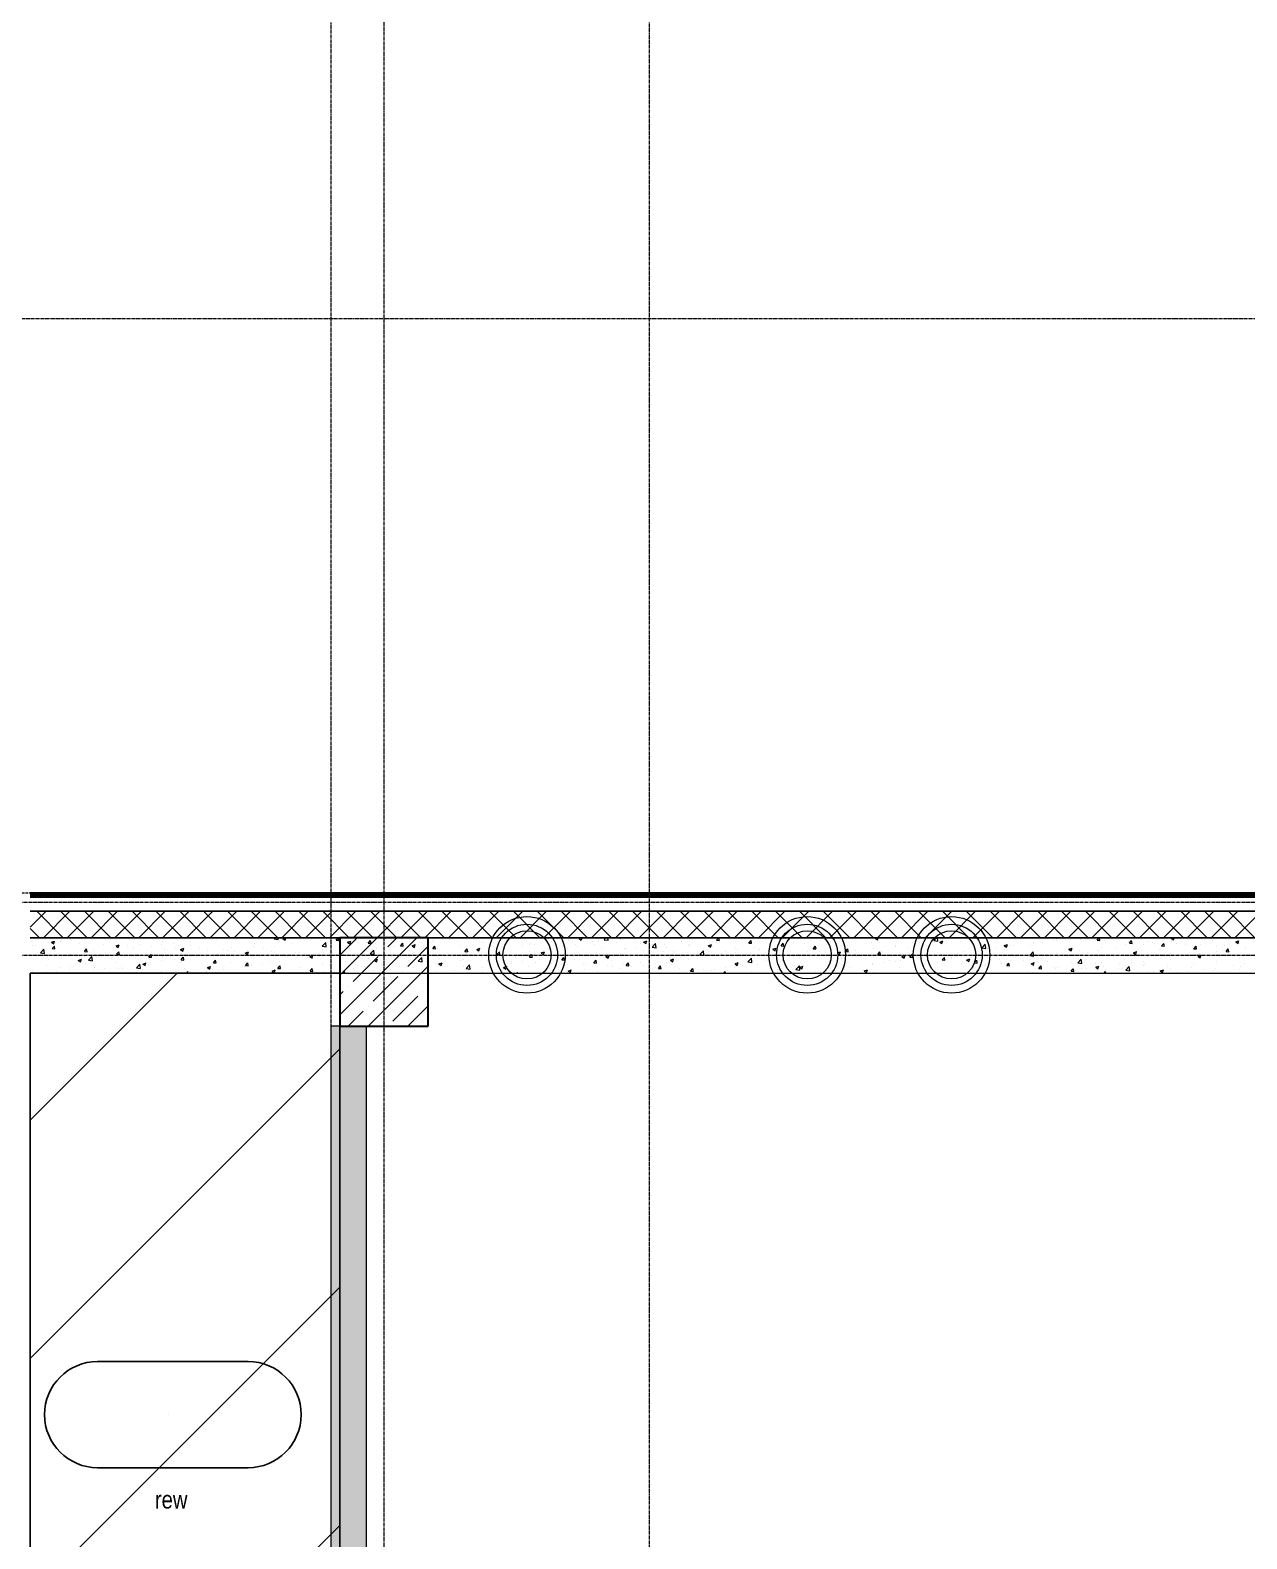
# Model space of a CAD drawing. Header units: millimetres. Extents: x 538266 to 1167394, y 114608 to 637157.
# Drawn here: x 833538 to 840415, y 219616 to 228143 of the extents above; entities that cross this region are included whole.
import ezdxf
from ezdxf.enums import TextEntityAlignment as Align

# ---------------------------------------------------------------- set-up
doc = ezdxf.new("R2010")
doc.units = ezdxf.units.MM
for name, pattern in [('CENTER2', [28.575, 19.05, -3.175, 3.175, -3.175]), ('DASHED', [19.05, 12.7, -6.35]), ('HIDDEN2', [4.7625, 3.175, -1.5875])]:
    doc.linetypes.add(name, pattern=pattern)
doc.layers.get('Defpoints').update_dxf_attribs({"color": 140})
doc.layers.add('АР_Делит', color=120, linetype='Continuous', lineweight=0, plot=False)
for name, color, linetype, lineweight in [('АР_Колонны', 70, 'Continuous', 30), ('АР_Стены ЖБ', 7, 'Continuous', 35), ('АР_Стены ПЕНОблок', 52, 'Continuous', 20), ('АР_Тонкая', 254, 'Continuous', 5), ('АР_Утеплитель', 31, 'Continuous', 0), ('АР_Штриховка', 8, 'Continuous', 0)]:
    doc.layers.add(name, color=color, linetype=linetype, lineweight=lineweight)
doc.layers.add('РД_Оси_100', color=7, linetype='Continuous', lineweight=0, true_color=0x525252)
doc.layers.add('ФВ-5', color=7, linetype='Continuous')
doc.styles.add('style1', font='ARIALN.TTF')

# ---------------------------------------------------------------- blocks, each defined once
blk = doc.blocks.new('2_этаж')
at = {"layer": 'АР_Штриховка', "linetype": 'Continuous', "lineweight": 0, "true_color": 0x000000}
h = blk.add_hatch(dxfattribs=at)
h.set_pattern_fill('AR-CONC', color=18, angle=45, style=0)
h.set_pattern_definition([(95, (602274.53, -9e-11), (140.09465, 117.55338), [19.05, -209.55]), (40, (602274.53, -9e-11), (-160.01845, 110.17673), [15.24, -167.64058]), (145.451445, (602286.2, 9.8), (-19.9238, 227.7301), [16.19001, -178.09024]), (91.1842, (602238.6, 35.92), (221.41024, 161.95341), [28.575, -314.325]), (141.63556, (602257.06, 49.42), (-7.08662, 342.82676), [24.28502, -267.1356]), (36.18415, (602238.6, 35.92), (-7.08662, 342.82676), [22.85997, -251.45973]), (66, (602265.55, 44.9), (179.51998, 34.89515), [19.05, -209.55]), (11, (602265.55, 44.9), (-86.53993, 173.9412), [15.24, -167.64]), (116.451445, (602280.51, 47.81), (92.98005, 208.83634), [16.19001, -178.08994]), (82.5, (602274.53, -9e-11), (-57.605469, 61.973414), [0, -165.608, 0, -170.18, 0, -168.275]), (52.5, (602274.53, -9e-11), (-23.589727, 118.087), [0, -97.028, 0, -161.798, 0, -64.135]), (12.5, (602234.48, -40.05), (99.927863, 91.826196), [0, -63.5, 0, -198.12, 0, -262.89]), (2.5, (602216.52, -58.01), (86.763904, 122.72239), [0, -82.55, 0, -131.572, 0, -186.69])])
h.paths.add_polyline_path([(678873.6, 213463.2), (679073.6, 213463.2), (679073.6, 213663.2), (678873.6, 213663.2)], flags=0)
h.paths.add_polyline_path([(678873.6, 215863.2), (679073.6, 215863.2), (679073.6, 222513.2), (678873.6, 222513.2)], flags=0)
at = {"color": 18, "true_color": 0x000000}
for p, q in [((677555, 220617.8), (678405, 220617.8)), ((677555, 220017.8), (678405, 220017.8))]:
    blk.add_line(p, q, dxfattribs=at)
for centre, radius, start, end in [((677555, 220317.8), 300, 90, 270), ((678405, 220317.8), 300, 270, 90), ((677605, 220317.8), 350, 0, 0.00095)]:
    blk.add_arc(centre, radius, start, end, dxfattribs=at)
at = {"layer": 'АР_Делит', "color": 18, "true_color": 0x000000}
for centre, radius in [((679981.6, 222916.6), 216.3), ((679981.6, 222916.6), 173), ((681565.5, 222916.6), 216.3), ((681565.5, 222916.6), 173), ((682381.6, 222916.6), 216.3), ((682381.6, 222916.6), 173), ((679981.6, 222916.6), 136.2), ((681565.5, 222916.6), 136.2), ((682381.6, 222916.6), 136.2)]:
    blk.add_circle(centre, radius, dxfattribs=at)
at = {"layer": 'АР_Колонны', "color": 18, "linetype": 'HIDDEN2', "lineweight": 25, "true_color": 0x000000}
for p, q in [((678923.6, 223013.2), (679423.6, 223013.2)), ((678923.6, 222513.2), (678923.6, 223013.2)), ((679423.6, 223013.2), (679423.6, 222513.2)), ((679423.6, 222513.2), (678923.6, 222513.2))]:
    blk.add_line(p, q, dxfattribs=at)
at = {"layer": 'АР_Колонны', "color": 18, "linetype": 'Continuous', "lineweight": 15, "true_color": 0x000000}
for p, q in [((679423.6, 223013.2), (678923.6, 223013.2)), ((678923.6, 223013.2), (678923.6, 222513.2)), ((679423.6, 223013.2), (678923.6, 223013.2)), ((678923.6, 223013.2), (678923.6, 222513.2)), ((679423.6, 222513.2), (679423.6, 223013.2)), ((679423.6, 222513.2), (679423.6, 223013.2)), ((678923.6, 222513.2), (679423.6, 222513.2)), ((678923.6, 222513.2), (679423.6, 222513.2))]:
    blk.add_line(p, q, dxfattribs=at)
at = {"layer": 'АР_Стены ЖБ', "color": 18, "linetype": 'Continuous', "lineweight": 30, "true_color": 0x000000}
for p, q in [((679423.6, 223013.2), (678923.6, 223013.2)), ((678923.6, 223013.2), (678923.6, 222513.2)), ((679423.6, 222513.2), (679423.6, 223013.2)), ((678923.6, 222513.2), (679423.6, 222513.2))]:
    blk.add_line(p, q, dxfattribs=at)
at = {"layer": 'АР_Стены ПЕНОблок', "color": 18, "linetype": 'Continuous', "lineweight": 20, "true_color": 0x000000}
for p, q in [((696773.6, 223013.2), (677173.6, 223013.2)), ((677173.6, 222813.2), (696773.6, 222813.2)), ((679073.6, 222513.2), (678873.6, 222513.2)), ((678873.6, 222513.2), (678873.6, 215863.2)), ((679073.6, 215863.2), (679073.6, 222513.2))]:
    blk.add_line(p, q, dxfattribs=at)
at = {"layer": 'АР_Тонкая', "color": 18, "linetype": 'Continuous', "lineweight": 5, "true_color": 0x000000}
for p, q in [((696773.6, 223268.2), (677173.6, 223268.2)), ((696773.6, 223243.2), (677173.6, 223243.2)), ((677173.6, 223243.2), (696773.6, 223243.2)), ((677173.6, 223163.2), (696773.6, 223163.2))]:
    blk.add_line(p, q, dxfattribs=at)
at = {"layer": 'АР_Утеплитель', "color": 18, "linetype": 'Continuous', "lineweight": 0, "true_color": 0x000000}
for p, q in [((696773.6, 223163.2), (677173.6, 223163.2)), ((677173.6, 223013.2), (696773.6, 223013.2))]:
    blk.add_line(p, q, dxfattribs=at)
at = {"layer": 'АР_Штриховка', "color": 18, "linetype": 'Continuous', "lineweight": 0, "true_color": 0x000000}
for p, q in [((677173.6, 223268), (696773.6, 223268)), ((677173.6, 223267), (696773.6, 223267)), ((677173.6, 223266), (696773.6, 223266)), ((677173.6, 223265), (696773.6, 223265)), ((677173.6, 223264), (696773.6, 223264)), ((677173.6, 223263), (696773.6, 223263)), ((677173.6, 223262), (696773.6, 223262)), ((677173.6, 223261), (696773.6, 223261)), ((677173.6, 223260), (696773.6, 223260)), ((677173.6, 223259), (696773.6, 223259)), ((677173.6, 223258), (696773.6, 223258)), ((677173.6, 223257), (696773.6, 223257)), ((677173.6, 223256), (696773.6, 223256)), ((677173.6, 223255), (696773.6, 223255)), ((677173.6, 223254), (696773.6, 223254)), ((677173.6, 223253), (696773.6, 223253)), ((677173.6, 223252), (696773.6, 223252)), ((677173.6, 223251), (696773.6, 223251)), ((677173.6, 223250), (696773.6, 223250)), ((677173.6, 223249), (696773.6, 223249)), ((677173.6, 223248), (696773.6, 223248)), ((677173.6, 223247), (696773.6, 223247)), ((677173.6, 223246), (696773.6, 223246)), ((677173.6, 223245), (696773.6, 223245)), ((677173.6, 223244), (696773.6, 223244)), ((677173.6, 223073.3), (677263.6, 223163.2)), ((677360.9, 223013.2), (677210.9, 223163.2)), ((677248.3, 223013.2), (677398.3, 223163.2)), ((677495.6, 223013.2), (677345.6, 223163.2)), ((677383, 223013.2), (677533, 223163.2)), ((677630.3, 223013.2), (677480.3, 223163.2)), ((677517.7, 223013.2), (677667.7, 223163.2)), ((677765, 223013.2), (677615, 223163.2)), ((677652.4, 223013.2), (677802.4, 223163.2)), ((677899.7, 223013.2), (677749.7, 223163.2)), ((677787.1, 223013.2), (677937.1, 223163.2)), ((678034.4, 223013.2), (677884.4, 223163.2)), ((677921.8, 223013.2), (678071.8, 223163.2)), ((678169.1, 223013.2), (678019.1, 223163.2)), ((678056.5, 223013.2), (678206.5, 223163.2)), ((678303.8, 223013.2), (678153.8, 223163.2)), ((678191.2, 223013.2), (678341.2, 223163.2)), ((678438.5, 223013.2), (678288.5, 223163.2)), ((678325.9, 223013.2), (678475.9, 223163.2)), ((678573.2, 223013.2), (678423.2, 223163.2)), ((678460.6, 223013.2), (678610.6, 223163.2)), ((678707.9, 223013.2), (678557.9, 223163.2)), ((678595.3, 223013.2), (678745.3, 223163.2)), ((678842.6, 223013.2), (678692.6, 223163.2)), ((678730, 223013.2), (678880, 223163.2)), ((678977.3, 223013.2), (678827.3, 223163.2)), ((678864.7, 223013.2), (679014.7, 223163.2)), ((679112, 223013.2), (678962, 223163.2)), ((678999.4, 223013.2), (679149.4, 223163.2)), ((679246.7, 223013.2), (679096.7, 223163.2)), ((679134.1, 223013.2), (679284.1, 223163.2)), ((679381.4, 223013.2), (679231.4, 223163.2)), ((679268.8, 223013.2), (679418.8, 223163.2)), ((679516.1, 223013.2), (679366.1, 223163.2)), ((679403.5, 223013.2), (679553.5, 223163.2)), ((679650.8, 223013.2), (679500.8, 223163.2)), ((679538.2, 223013.2), (679688.2, 223163.2)), ((679785.6, 223013.2), (679635.6, 223163.2)), ((679672.9, 223013.2), (679822.9, 223163.2)), ((679920.3, 223013.2), (679770.3, 223163.2)), ((679807.6, 223013.2), (679957.6, 223163.2)), ((680055, 223013.2), (679905, 223163.2)), ((679942.3, 223013.2), (680092.3, 223163.2)), ((680189.7, 223013.2), (680039.7, 223163.2)), ((680077, 223013.2), (680227, 223163.2)), ((680324.4, 223013.2), (680174.4, 223163.2)), ((680211.7, 223013.2), (680361.7, 223163.2)), ((680459.1, 223013.2), (680309.1, 223163.2)), ((680346.4, 223013.2), (680496.4, 223163.2)), ((680593.8, 223013.2), (680443.8, 223163.2)), ((680481.1, 223013.2), (680631.1, 223163.2)), ((680728.5, 223013.2), (680578.5, 223163.2)), ((680615.9, 223013.2), (680765.9, 223163.2)), ((680863.2, 223013.2), (680713.2, 223163.2)), ((680750.6, 223013.2), (680900.6, 223163.2)), ((680997.9, 223013.2), (680847.9, 223163.2)), ((680885.3, 223013.2), (681035.3, 223163.2)), ((681132.6, 223013.2), (680982.6, 223163.2)), ((681020, 223013.2), (681170, 223163.2)), ((681267.3, 223013.2), (681117.3, 223163.2)), ((681154.7, 223013.2), (681304.7, 223163.2)), ((681402, 223013.2), (681252, 223163.2)), ((681289.4, 223013.2), (681439.4, 223163.2)), ((681536.7, 223013.2), (681386.7, 223163.2)), ((681424.1, 223013.2), (681574.1, 223163.2)), ((681671.4, 223013.2), (681521.4, 223163.2)), ((681558.8, 223013.2), (681708.8, 223163.2)), ((681806.1, 223013.2), (681656.1, 223163.2)), ((681693.5, 223013.2), (681843.5, 223163.2)), ((681940.8, 223013.2), (681790.8, 223163.2)), ((681828.2, 223013.2), (681978.2, 223163.2)), ((682075.5, 223013.2), (681925.5, 223163.2)), ((681962.9, 223013.2), (682112.9, 223163.2)), ((682210.2, 223013.2), (682060.2, 223163.2)), ((682097.6, 223013.2), (682247.6, 223163.2)), ((682344.9, 223013.2), (682194.9, 223163.2)), ((682232.3, 223013.2), (682382.3, 223163.2)), ((682479.6, 223013.2), (682329.6, 223163.2)), ((682367, 223013.2), (682517, 223163.2)), ((682614.3, 223013.2), (682464.3, 223163.2)), ((682501.7, 223013.2), (682651.7, 223163.2)), ((682749, 223013.2), (682599, 223163.2)), ((682636.4, 223013.2), (682786.4, 223163.2)), ((682883.7, 223013.2), (682733.7, 223163.2)), ((682771.1, 223013.2), (682921.1, 223163.2)), ((683018.4, 223013.2), (682868.4, 223163.2)), ((682905.8, 223013.2), (683055.8, 223163.2)), ((683153.1, 223013.2), (683003.1, 223163.2)), ((683040.5, 223013.2), (683190.5, 223163.2)), ((683287.9, 223013.2), (683137.9, 223163.2)), ((683175.2, 223013.2), (683325.2, 223163.2)), ((683422.6, 223013.2), (683272.6, 223163.2)), ((683309.9, 223013.2), (683459.9, 223163.2)), ((683557.3, 223013.2), (683407.3, 223163.2)), ((683444.6, 223013.2), (683594.6, 223163.2)), ((683692, 223013.2), (683542, 223163.2)), ((683579.3, 223013.2), (683729.3, 223163.2)), ((683826.7, 223013.2), (683676.7, 223163.2)), ((683714, 223013.2), (683864, 223163.2)), ((683961.4, 223013.2), (683811.4, 223163.2)), ((683848.7, 223013.2), (683998.7, 223163.2)), ((684096.1, 223013.2), (683946.1, 223163.2)), ((683983.4, 223013.2), (684133.4, 223163.2)), ((677226.2, 223013.2), (677173.6, 223065.9)), ((677293.9, 222987.6), (677311.7, 222994.5)), ((677306.5, 222978.9), (677311.6, 222994.3)), ((677349, 222995.9), (677349, 222995.9)), ((677403, 223004.5), (677403, 223004.5)), ((677408.1, 222998.1), (677408.1, 222998.1)), ((677504.3, 223010.7), (677504.3, 223010.7)), ((678052.9, 223010), (678052.9, 223010)), ((678077.9, 222994.9), (678077.9, 222994.9)), ((678227.3, 222996.9), (678227.3, 222996.9)), ((678553.4, 223007.5), (678558.9, 223013.2)), ((678553.5, 223007.3), (678576.1, 223003.8)), ((678568.7, 222994.9), (678568.7, 222994.9)), ((678576.1, 223004), (678575, 223013.2)), ((678602.3, 223008.4), (678614.9, 222999.8)), ((678602.4, 223008.5), (678614.7, 223013.2)), ((678615, 222999.8), (678619.5, 223013.2)), ((678811.8, 223000.1), (678811.8, 223000.1)), ((678875.4, 223008.5), (678875.4, 223008.5)), ((678902.4, 222999.5), (678913.9, 223013.2)), ((678902.4, 222999.5), (678917.6, 222998.2)), ((678917.9, 222998.2), (678915.1, 223013.2)), ((678967.4, 222988.2), (678985.2, 222995)), ((678980, 222979.5), (678985.1, 222994.8)), ((679047.1, 223012.9), (679047.1, 223012.9)), ((679084.6, 222983.5), (679096.8, 222998.1)), ((679100.1, 222982.3), (679097.1, 222998.2)), ((679182.7, 223007.2), (679182.7, 223007.2)), ((679218.6, 223000.5), (679218.6, 223000.5)), ((679274, 223004.8), (679274, 223004.8)), ((679318.3, 223001.5), (679318.3, 223001.5)), ((679449, 222992.6), (679449, 222992.6)), ((679453.9, 222995.7), (679453.9, 222995.7)), ((679545.2, 223005.3), (679545.2, 223005.3)), ((679807.1, 223012.7), (679807.1, 223012.7)), ((679866.4, 223004.4), (679866.4, 223004.4)), ((679942.7, 223006.9), (679942.7, 223006.9)), ((680078.3, 223001.2), (680078.3, 223001.2)), ((680152.2, 223005.8), (680152.2, 223005.8)), ((680213.9, 222995.5), (680213.9, 222995.5)), ((680275.8, 223008.9), (680288.5, 223000.4)), ((680275.9, 223009.1), (680286.8, 223013.2)), ((680279.2, 223010.5), (680279.2, 223010.5)), ((680288.5, 223000.4), (680292.8, 223013.2)), ((680417.3, 223002.7), (680427.4, 223013.2)), ((680417.4, 223002.5), (680439.9, 222999)), ((680440, 222999.2), (680438.3, 223013.2)), ((680509.4, 223000.9), (680509.4, 223000.9)), ((680512.6, 223007.2), (680512.6, 223007.2)), ((680641, 222988.7), (680658.7, 222995.6)), ((680653.5, 222980), (680658.7, 222995.4)), ((680852.8, 222994.7), (680852.8, 222994.7)), ((680916.4, 223003), (680916.4, 223003)), ((681032.1, 222994.9), (681032.1, 222994.9)), ((681053.4, 222999.3), (681065.1, 223013.2)), ((681053.4, 222999.3), (681068.5, 222997.9)), ((681068.9, 222998), (681066, 223013.2)), ((681162.5, 223012.8), (681162.5, 223012.8)), ((681235.6, 222983.3), (681247.8, 222997.9)), ((681251, 222982.1), (681248.1, 222998)), ((681586.1, 222999.8), (681586.1, 222999.8)), ((681678.4, 222997.7), (681678.4, 222997.7)), ((681949.4, 223009.5), (681962, 223000.9)), ((681949.5, 223009.6), (681958.9, 223013.2)), ((681962, 223000.9), (681966.2, 223013.2)), ((682281.2, 222997.8), (682296, 223013.2)), ((682281.2, 222997.7), (682303.8, 222994.2)), ((682303.8, 222994.3), (682301.6, 223013.2)), ((682314.5, 222989.3), (682332.3, 222996.1)), ((682320.1, 223005.1), (682320.1, 223005.1)), ((682327.1, 222980.6), (682332.2, 222995.9)), ((682328.2, 223003.2), (682328.2, 223003.2)), ((682434.3, 223009.8), (682434.3, 223009.8)), ((682957.3, 222997.6), (682957.3, 222997.6)), ((682975.1, 223010.7), (682975.1, 223010.7)), ((682975.7, 222997.2), (682975.7, 222997.2)), ((682976, 223007.2), (682976, 223007.2)), ((683053.5, 223010.2), (683053.5, 223010.2)), ((683110.7, 223005), (683110.7, 223005)), ((683204.3, 222999.1), (683216.2, 223013.2)), ((683204.3, 222999.1), (683219.5, 222997.7)), ((683219.8, 222997.8), (683217, 223013.2)), ((683246.3, 222999.2), (683246.3, 222999.2)), ((683381.9, 222993.5), (683381.9, 222993.5)), ((683386.5, 222983.1), (683398.8, 222997.7)), ((683402, 222981.8), (683399.1, 222997.8)), ((683494, 222993.7), (683494, 222993.7)), ((683622.3, 223009.9), (683622.3, 223009.9)), ((683622.9, 223010), (683635.6, 223001.5)), ((683623, 223010.2), (683631, 223013.2)), ((683627.1, 222994.4), (683627.1, 222994.4)), ((683635.6, 223001.5), (683639.5, 223013.2)), ((683854, 222998.2), (683854, 222998.2)), ((683988, 222989.9), (684005.8, 222996.7)), ((684000.6, 222981.1), (684005.8, 222996.5)), ((677180.3, 222992.4), (677180.3, 222992.4)), ((677184.1, 222968.6), (677184.1, 222968.6)), ((677200.9, 222970.5), (677200.9, 222970.5)), ((677231.7, 222928.2), (677251.5, 222948.8)), ((677231.8, 222928.1), (677254.3, 222924.6)), ((677254.4, 222924.7), (677251.6, 222948.9)), ((677274.7, 222988.2), (677274.7, 222988.2)), ((677293.8, 222987.5), (677306.4, 222978.9)), ((677298, 222951.9), (677310.2, 222966.5)), ((677298, 222951.9), (677313.2, 222950.5)), ((677313.5, 222950.6), (677310.5, 222966.5)), ((677315.9, 222986.7), (677315.9, 222986.7)), ((677344.5, 222989.7), (677344.5, 222989.7)), ((677399.9, 222919.9), (677399.9, 222919.9)), ((677437.5, 222910.6), (677437.5, 222910.6)), ((677451.5, 222980.9), (677451.5, 222980.9)), ((677480.2, 222935.9), (677492.4, 222950.5)), ((677480.2, 222935.9), (677495.3, 222934.6)), ((677495.7, 222934.7), (677492.7, 222950.6)), ((677531.8, 222939), (677531.8, 222939)), ((677587.1, 222975.2), (677587.1, 222975.2)), ((677597.9, 222931.7), (677597.9, 222931.7)), ((677658.8, 222967.1), (677671.5, 222958.6)), ((677658.9, 222967.3), (677676.7, 222974.1)), ((677661.5, 222940), (677661.5, 222940)), ((677662.2, 222956.8), (677662.2, 222956.8)), ((677662.3, 222920), (677674.6, 222934.6)), ((677662.3, 222920), (677677.5, 222918.7)), ((677671.5, 222958.6), (677676.6, 222973.9)), ((677677.8, 222918.7), (677674.9, 222934.6)), ((677722.7, 222969.5), (677722.7, 222969.5)), ((677757.7, 222952.7), (677757.7, 222952.7)), ((677782.9, 222920.6), (677782.9, 222920.6)), ((677790.5, 222973.1), (677790.5, 222973.1)), ((677844.5, 222904.1), (677856.8, 222918.7)), ((677860, 222902.8), (677857.1, 222918.7)), ((677858.3, 222963.7), (677858.3, 222963.7)), ((677918.1, 222973.8), (677918.1, 222973.8)), ((677919.4, 222907.6), (677919.4, 222907.6)), ((677922.5, 222992.1), (677922.5, 222992.1)), ((677931.1, 222946), (677931.1, 222946)), ((677981.7, 222982.2), (677981.7, 222982.2)), ((677993.9, 222958), (677993.9, 222958)), ((678023.9, 222947), (678041.7, 222953.8)), ((678023.9, 222946.8), (678036.5, 222938.3)), ((678036.5, 222938.2), (678041.7, 222953.6)), ((678049.8, 222925.5), (678049.8, 222925.5)), ((678079.2, 222971.5), (678079.2, 222971.5)), ((678129.5, 222952.3), (678129.5, 222952.3)), ((678140, 222915.7), (678140, 222915.7)), ((678171.4, 222915.8), (678171.4, 222915.8)), ((678178.1, 222941.7), (678178.1, 222941.7)), ((678235, 222924.2), (678235, 222924.2)), ((678265.1, 222946.6), (678265.1, 222946.6)), ((678288.2, 222941.1), (678288.2, 222941.1)), ((678310, 222960.8), (678310, 222960.8)), ((678331.2, 222936.8), (678331.2, 222936.8)), ((678388.9, 222926.4), (678401.5, 222917.9)), ((678389, 222926.6), (678406.8, 222933.4)), ((678400.6, 222940.8), (678400.6, 222940.8)), ((678401.5, 222917.9), (678406.7, 222933.3)), ((678436.3, 222966.5), (678436.3, 222966.5)), ((678440.4, 222978.7), (678440.4, 222978.7)), ((678491.6, 222958), (678491.6, 222958)), ((678536.2, 222935.1), (678536.2, 222935.1)), ((678555.2, 222966.3), (678555.2, 222966.3)), ((678565.6, 222910.4), (678565.6, 222910.4)), ((678584.4, 222992), (678584.4, 222992)), ((678651.4, 222979), (678651.4, 222979)), ((678671.8, 222929.4), (678671.8, 222929.4)), ((678697.6, 222929.4), (678697.6, 222929.4)), ((678754, 222906.3), (678771.8, 222913.1)), ((678766.6, 222897.6), (678771.7, 222912.9)), ((678807.4, 222923.6), (678807.4, 222923.6)), ((678808.6, 222908.3), (678808.6, 222908.3)), ((678824.5, 222965.4), (678844.3, 222986.1)), ((678824.6, 222965.3), (678847.1, 222961.8)), ((678828, 222947.3), (678828, 222947.3)), ((678829.6, 222928.5), (678829.6, 222928.5)), ((678847.2, 222962), (678844.4, 222986.1)), ((678904.8, 222921), (678904.8, 222921)), ((678943, 222917.9), (678943, 222917.9)), ((678956.3, 222963.6), (678956.3, 222963.6)), ((678967.3, 222988), (678980, 222979.5)), ((678977.7, 222953.9), (678977.7, 222953.9)), ((679065.2, 222942.1), (679065.2, 222942.1)), ((679078.6, 222912.2), (679078.6, 222912.2)), ((679084.6, 222983.5), (679099.8, 222982.2)), ((679088.2, 222982.6), (679088.2, 222982.6)), ((679095.6, 222923.4), (679115.3, 222944)), ((679095.6, 222923.3), (679118.2, 222919.8)), ((679118.2, 222919.9), (679115.4, 222944)), ((679125.8, 222979.4), (679125.8, 222979.4)), ((679128.8, 222950.5), (679128.8, 222950.5)), ((679215.5, 222915.9), (679215.5, 222915.9)), ((679225, 222963.1), (679225, 222963.1)), ((679266.8, 222967.6), (679279, 222982.2)), ((679266.8, 222967.6), (679281.9, 222966.3)), ((679282.3, 222966.3), (679279.3, 222982.3)), ((679332.4, 222967.7), (679345, 222959.2)), ((679332.5, 222967.8), (679350.2, 222974.7)), ((679343.8, 222932.2), (679343.8, 222932.2)), ((679345, 222959.1), (679350.2, 222974.5)), ((679385.4, 222984.2), (679385.4, 222984.2)), ((679448.9, 222951.7), (679461.2, 222966.3)), ((679448.9, 222951.7), (679464.1, 222950.3)), ((679464.4, 222950.4), (679461.5, 222966.3)), ((679475.7, 222951.2), (679475.7, 222951.2)), ((679589.5, 222990), (679589.5, 222990)), ((679606.1, 222969.1), (679606.1, 222969.1)), ((679631.1, 222935.7), (679643.4, 222950.3)), ((679631.1, 222935.7), (679646.3, 222934.4)), ((679638.8, 222926.2), (679638.8, 222926.2)), ((679646.6, 222934.5), (679643.7, 222950.4)), ((679697.4, 222947.3), (679710, 222938.8)), ((679697.5, 222947.5), (679715.3, 222954.3)), ((679702.4, 222934.6), (679702.4, 222934.6)), ((679707.9, 222929.5), (679707.9, 222929.5)), ((679710.1, 222938.8), (679715.2, 222954.2)), ((679725, 222984.3), (679725, 222984.3)), ((679734.4, 222985.4), (679734.4, 222985.4)), ((679798.6, 222947.3), (679798.6, 222947.3)), ((679813.3, 222919.8), (679825.6, 222934.4)), ((679813.3, 222919.8), (679828.5, 222918.5)), ((679828.8, 222918.5), (679825.9, 222934.4)), ((679856, 222954.9), (679856, 222954.9)), ((679860.6, 222978.5), (679860.6, 222978.5)), ((679863.3, 222919.9), (679863.3, 222919.9)), ((679959, 222968.4), (679959, 222968.4)), ((679993.7, 222937.7), (679993.7, 222937.7)), ((679995.5, 222903.9), (680007.7, 222918.4)), ((679996.2, 222972.8), (679996.2, 222972.8)), ((680004.1, 222980.4), (680004.1, 222980.4)), ((680011, 222902.6), (680008.1, 222918.5)), ((680022.6, 222976.7), (680022.6, 222976.7)), ((680062.4, 222927), (680075.1, 222918.5)), ((680062.5, 222927.2), (680080.3, 222934)), ((680065, 222924.6), (680065, 222924.6)), ((680075.1, 222918.5), (680080.2, 222933.8)), ((680118.8, 222989.4), (680118.8, 222989.4)), ((680122, 222954), (680122, 222954)), ((680131.8, 222967.1), (680131.8, 222967.1)), ((680212.4, 222910.3), (680212.4, 222910.3)), ((680213.1, 222950), (680213.1, 222950)), ((680253.9, 222973.1), (680253.9, 222973.1)), ((680267.4, 222961.4), (680267.4, 222961.4)), ((680276, 222918.7), (680276, 222918.7)), ((680349.4, 222989.7), (680349.4, 222989.7)), ((680361.2, 222975.5), (680361.2, 222975.5)), ((680372.2, 222931.4), (680372.2, 222931.4)), ((680384.3, 222990.9), (680384.3, 222990.9)), ((680403, 222955.6), (680403, 222955.6)), ((680427.5, 222906.8), (680445.3, 222913.6)), ((680440.1, 222898.1), (680445.3, 222913.5)), ((680485, 222984), (680485, 222984)), ((680509.5, 222922.6), (680509.5, 222922.6)), ((680532.6, 222952.5), (680532.6, 222952.5)), ((680538.6, 222949.9), (680538.6, 222949.9)), ((680596.2, 222960.9), (680596.2, 222960.9)), ((680606.4, 222912), (680606.4, 222912)), ((680620.6, 222978.3), (680620.6, 222978.3)), ((680640.9, 222988.6), (680653.5, 222980)), ((680641.5, 222941.7), (680641.5, 222941.7)), ((680674.2, 222944.2), (680674.2, 222944.2)), ((680688.4, 222960.6), (680708.1, 222981.2)), ((680688.4, 222960.5), (680711, 222957)), ((680692.4, 222973.5), (680692.4, 222973.5)), ((680711, 222957.1), (680708.2, 222981.2)), ((680754.5, 222937.4), (680754.5, 222937.4)), ((680756.2, 222972.6), (680756.2, 222972.6)), ((680771.9, 222959.6), (680771.9, 222959.6)), ((680809.8, 222938.4), (680809.8, 222938.4)), ((680891.8, 222966.8), (680891.8, 222966.8)), ((680900.2, 222975.8), (680900.2, 222975.8)), ((680902.6, 222962.8), (680902.6, 222962.8)), ((680945.4, 222932.7), (680945.4, 222932.7)), ((680945.7, 222915.5), (680945.7, 222915.5)), ((680959.4, 222918.6), (680979.2, 222939.2)), ((680959.5, 222918.4), (680982.1, 222914.9)), ((680982.1, 222915.1), (680979.3, 222939.2)), ((681005.9, 222968.2), (681018.5, 222959.7)), ((681006, 222968.4), (681023.8, 222975.2)), ((681018.6, 222959.7), (681023.7, 222975)), ((681027.4, 222961.1), (681027.4, 222961.1)), ((681029, 222910.3), (681029, 222910.3)), ((681050.8, 222988.3), (681050.8, 222988.3)), ((681081, 222927), (681081, 222927)), ((681106.2, 222936.6), (681106.2, 222936.6)), ((681159.4, 222928.2), (681159.4, 222928.2)), ((681163, 222955.4), (681163, 222955.4)), ((681169.7, 222945), (681169.7, 222945)), ((681216.5, 222921.3), (681216.5, 222921.3)), ((681235.6, 222983.3), (681250.7, 222982)), ((681265.9, 222957.7), (681265.9, 222957.7)), ((681287.7, 222944.5), (681287.7, 222944.5)), ((681298.6, 222949.6), (681298.6, 222949.6)), ((681352.1, 222915.5), (681352.1, 222915.5)), ((681370.9, 222947.9), (681383.6, 222939.4)), ((681371, 222948.1), (681388.8, 222954.9)), ((681383.6, 222939.4), (681388.7, 222954.7)), ((681417.7, 222967.4), (681430, 222982)), ((681417.7, 222967.4), (681432.9, 222966.1)), ((681419.6, 222963.5), (681419.6, 222963.5)), ((681426.3, 222978.8), (681426.3, 222978.8)), ((681433.2, 222966.1), (681430.3, 222982)), ((681434.2, 222943.9), (681434.2, 222943.9)), ((681484.7, 222913), (681484.7, 222913)), ((681487.7, 222909.8), (681487.7, 222909.8)), ((681489.9, 222987.2), (681489.9, 222987.2)), ((681550.1, 222981.4), (681550.1, 222981.4)), ((681569.8, 222938.2), (681569.8, 222938.2)), ((681599.9, 222951.5), (681612.2, 222966)), ((681599.9, 222951.5), (681615.1, 222950.1)), ((681615.4, 222950.2), (681612.5, 222966.1)), ((681632.8, 222938.4), (681632.8, 222938.4)), ((681675.3, 222913.1), (681675.3, 222913.1)), ((681679.7, 222920.8), (681679.7, 222920.8)), ((681705.4, 222932.5), (681705.4, 222932.5)), ((681736, 222927.5), (681748.6, 222919)), ((681736.1, 222927.7), (681753.8, 222934.5)), ((681743.3, 222929.1), (681743.3, 222929.1)), ((681748.6, 222919), (681753.8, 222934.4)), ((681780.9, 222963.9), (681780.9, 222963.9)), ((681782.1, 222935.5), (681794.4, 222950.1)), ((681782.1, 222935.5), (681797.3, 222934.2)), ((681797.6, 222934.2), (681794.7, 222950.2)), ((681807.2, 222932.1), (681807.2, 222932.1)), ((681839.5, 222941.8), (681839.5, 222941.8)), ((681840.9, 222926.7), (681840.9, 222926.7)), ((681841.8, 222908.1), (681841.8, 222908.1)), ((681929, 222989.3), (681929, 222989.3)), ((681937.6, 222950), (681937.6, 222950)), ((681964.3, 222919.6), (681976.5, 222934.2)), ((681964.3, 222919.6), (681979.5, 222918.2)), ((681976.5, 222921), (681976.5, 222921)), ((681979.8, 222918.3), (681976.8, 222934.2)), ((681989.9, 222933.5), (681989.9, 222933.5)), ((681999.9, 222962.9), (681999.9, 222962.9)), ((682063.5, 222971.3), (682063.5, 222971.3)), ((682065.9, 222966.3), (682065.9, 222966.3)), ((682101, 222907.2), (682113.6, 222898.7)), ((682101.1, 222907.4), (682118.9, 222914.2)), ((682112.1, 222915.3), (682112.1, 222915.3)), ((682113.7, 222898.7), (682118.8, 222914)), ((682138, 222958.9), (682138, 222958.9)), ((682146.5, 222903.6), (682158.7, 222918.2)), ((682162, 222902.4), (682159, 222918.3)), ((682159.7, 222984), (682159.7, 222984)), ((682197.8, 222985.3), (682197.8, 222985.3)), ((682247.7, 222909.5), (682247.7, 222909.5)), ((682286.2, 222984.4), (682286.2, 222984.4)), ((682314.4, 222989.1), (682327.1, 222980.6)), ((682316.9, 222913.3), (682316.9, 222913.3)), ((682325.1, 222918.7), (682325.1, 222918.7)), ((682413.1, 222925.9), (682413.1, 222925.9)), ((682453.4, 222934.9), (682453.4, 222934.9)), ((682531.3, 222920.9), (682531.3, 222920.9)), ((682552.2, 222955.8), (682572, 222976.4)), ((682552.3, 222955.7), (682574.9, 222952.2)), ((682574.9, 222952.3), (682572.1, 222976.4)), ((682573.5, 222947), (682573.5, 222947)), ((682585.4, 222954), (682585.4, 222954)), ((682637.1, 222955.4), (682637.1, 222955.4)), ((682679.4, 222968.8), (682692.1, 222960.3)), ((682679.4, 222946.3), (682679.4, 222946.3)), ((682679.5, 222969), (682697.3, 222975.8)), ((682692.1, 222960.3), (682697.3, 222975.6)), ((682715.8, 222971.9), (682715.8, 222971.9)), ((682733.3, 222968.1), (682733.3, 222968.1)), ((682823.3, 222913.7), (682843.1, 222934.4)), ((682823.4, 222913.6), (682846, 222910.1)), ((682827.6, 222971.8), (682827.6, 222971.8)), ((682846, 222910.3), (682843.2, 222934.4)), ((682844.1, 222988.1), (682844.1, 222988.1)), ((682893.7, 222989.2), (682893.7, 222989.2)), ((682972.9, 222922.6), (682972.9, 222922.6)), ((682986.7, 222910.1), (682986.7, 222910.1)), ((683044.5, 222948.4), (683057.1, 222939.9)), ((683044.6, 222948.6), (683062.3, 222955.4)), ((683057.1, 222939.9), (683062.3, 222955.3)), ((683103.3, 222940.5), (683103.3, 222940.5)), ((683147.1, 222931.2), (683147.1, 222931.2)), ((683210.7, 222939.5), (683210.7, 222939.5)), ((683231.6, 222956.7), (683231.6, 222956.7)), ((683306.9, 222952.2), (683306.9, 222952.2)), ((683363.5, 222975.8), (683363.5, 222975.8)), ((683386.5, 222983.1), (683401.7, 222981.8)), ((683409.5, 222928.1), (683422.1, 222919.6)), ((683409.6, 222928.3), (683427.4, 222935.1)), ((683409.6, 222921.9), (683409.6, 222921.9)), ((683422.2, 222919.6), (683427.3, 222934.9)), ((683467.3, 222973.3), (683467.3, 222973.3)), ((683490.9, 222909.1), (683490.9, 222909.1)), ((683517.5, 222987.8), (683517.5, 222987.8)), ((683530.9, 222981.7), (683530.9, 222981.7)), ((683557.7, 222947.3), (683557.7, 222947.3)), ((683568.7, 222967.2), (683581, 222981.8)), ((683568.7, 222967.2), (683583.9, 222965.8)), ((683584.2, 222965.9), (683581.3, 222981.8)), ((683619.2, 222925.4), (683619.2, 222925.4)), ((683653.1, 222982), (683653.1, 222982)), ((683705.8, 222972.8), (683705.8, 222972.8)), ((683720.7, 222915.3), (683720.7, 222915.3)), ((683750.9, 222951.2), (683763.1, 222965.8)), ((683750.9, 222951.2), (683766.1, 222949.9)), ((683751.1, 222944.4), (683751.1, 222944.4)), ((683766.4, 222950), (683763.4, 222965.9)), ((683766.7, 222917), (683766.7, 222917)), ((683774.5, 222907.8), (683787.2, 222899.2)), ((683774.6, 222907.9), (683792.4, 222914.8)), ((683784.2, 222923.7), (683784.2, 222923.7)), ((683787.2, 222899.2), (683792.3, 222914.6)), ((683788.7, 222976.3), (683788.7, 222976.3)), ((683880.4, 222936.3), (683880.4, 222936.3)), ((683881.5, 222962.3), (683881.5, 222962.3)), ((683914.8, 222942.4), (683914.8, 222942.4)), ((683924.3, 222970.6), (683924.3, 222970.6)), ((683933.1, 222935.3), (683945.3, 222949.9)), ((683933.1, 222935.3), (683948.3, 222934)), ((683948.6, 222934), (683945.6, 222949.9)), ((683988, 222989.7), (684000.6, 222981.2)), ((684009.8, 222978.6), (684009.8, 222978.6)), ((684040.9, 222957.5), (684040.9, 222957.5)), ((677184.4, 222828.5), (677184.4, 222828.5)), ((677266.5, 222856.9), (677266.5, 222856.9)), ((677271.6, 222903.6), (677271.6, 222903.6)), ((677277.7, 222889.5), (677277.7, 222889.5)), ((677320, 222822.8), (677320, 222822.8)), ((677338.5, 222844.3), (677338.5, 222844.3)), ((677341.3, 222897.9), (677341.3, 222897.9)), ((677396.8, 222835.4), (677396.8, 222835.4)), ((677402, 222851.1), (677402, 222851.1)), ((677445.4, 222885.2), (677458, 222876.7)), ((677445.5, 222885.4), (677463.3, 222892.2)), ((677458.1, 222876.7), (677463.2, 222892)), ((677486.7, 222869.8), (677486.7, 222869.8)), ((677502.8, 222886.2), (677522.6, 222906.8)), ((677502.8, 222886), (677525.4, 222882.5)), ((677525.4, 222882.7), (677522.6, 222906.8)), ((677528.7, 222854.4), (677528.7, 222854.4)), ((677531.1, 222831.5), (677531.1, 222831.5)), ((677537.6, 222845.4), (677537.6, 222845.4)), ((677594.6, 222839.9), (677594.6, 222839.9)), ((677634.8, 222895.2), (677634.8, 222895.2)), ((677659.2, 222872.3), (677659.2, 222872.3)), ((677673.2, 222839.7), (677673.2, 222839.7)), ((677690.8, 222852.5), (677690.8, 222852.5)), ((677695.7, 222839.4), (677695.7, 222839.4)), ((677773.8, 222844.1), (677793.6, 222864.8)), ((677773.9, 222844), (677796.5, 222840.5)), ((677787.5, 222888.5), (677787.5, 222888.5)), ((677796.5, 222840.7), (677793.7, 222864.8)), ((677808.8, 222834), (677808.8, 222834)), ((677810.4, 222864.9), (677823.1, 222856.3)), ((677810.5, 222865), (677828.3, 222871.9)), ((677823.1, 222856.3), (677828.2, 222871.7)), ((677843.8, 222864.8), (677843.8, 222864.8)), ((677844.5, 222904.1), (677859.7, 222902.7)), ((677851.3, 222873.7), (677851.3, 222873.7)), ((677914.8, 222882), (677914.8, 222882)), ((677916.3, 222823), (677916.3, 222823)), ((677944.4, 222828.2), (677944.4, 222828.2)), ((677991.9, 222890.3), (677991.9, 222890.3)), ((678011, 222894.7), (678011, 222894.7)), ((678026.7, 222888.1), (678039, 222902.7)), ((678026.7, 222888.1), (678041.9, 222886.8)), ((678042.2, 222886.8), (678039.3, 222902.8)), ((678046.7, 222840.9), (678046.7, 222840.9)), ((678055.6, 222813.2), (678064.7, 222822.7)), ((678065.9, 222813.2), (678064.8, 222822.7)), ((678080, 222822.5), (678080, 222822.5)), ((678168.2, 222824), (678168.2, 222824)), ((678175, 222857.2), (678175, 222857.2)), ((678175.5, 222844.5), (678188.1, 222836)), ((678175.6, 222844.7), (678193.3, 222851.5)), ((678188.1, 222836), (678193.3, 222851.3)), ((678208.9, 222872.2), (678221.1, 222886.8)), ((678208.9, 222872.2), (678224.1, 222870.9)), ((678224.4, 222870.9), (678221.5, 222886.8)), ((678237, 222826.8), (678237, 222826.8)), ((678264.4, 222836.7), (678264.4, 222836.7)), ((678306.9, 222876.2), (678306.9, 222876.2)), ((678385.2, 222852.2), (678385.2, 222852.2)), ((678391.1, 222856.2), (678403.3, 222870.8)), ((678391.1, 222856.2), (678406.3, 222854.9)), ((678406.6, 222855), (678403.6, 222870.9)), ((678424.8, 222857.8), (678424.8, 222857.8)), ((678437.3, 222894.1), (678437.3, 222894.1)), ((678488.4, 222866.2), (678488.4, 222866.2)), ((678533.3, 222877.7), (678533.3, 222877.7)), ((678540.5, 222824.2), (678553.1, 222815.6)), ((678540.6, 222824.3), (678558.4, 222831.2)), ((678553.2, 222815.6), (678558.3, 222831)), ((678562.5, 222825.8), (678562.5, 222825.8)), ((678573.3, 222840.3), (678585.5, 222854.9)), ((678573.3, 222840.3), (678588.5, 222839)), ((678584.6, 222878.8), (678584.6, 222878.8)), ((678588.8, 222839), (678585.8, 222855)), ((678681.4, 222903.1), (678681.4, 222903.1)), ((678694.5, 222844.9), (678694.5, 222844.9)), ((678745, 222899.9), (678745, 222899.9)), ((678753.9, 222906.1), (678766.6, 222897.6)), ((678755.5, 222824.4), (678767.7, 222839)), ((678755.5, 222824.4), (678770.6, 222823)), ((678771, 222823.1), (678768, 222839)), ((678824.9, 222862.7), (678824.9, 222862.7)), ((678941.7, 222813.2), (678949.9, 222823)), ((678952, 222813.2), (678950.2, 222823.1)), ((678953.2, 222879), (678953.2, 222879)), ((678998.4, 222841.9), (678998.4, 222841.9)), ((679062, 222850.3), (679062, 222850.3)), ((679085.1, 222898), (679085.1, 222898)), ((679115.3, 222827.8), (679115.3, 222827.8)), ((679119, 222885.9), (679136.8, 222892.8)), ((679119, 222885.7), (679131.6, 222877.2)), ((679131.6, 222877.2), (679136.8, 222892.6)), ((679158.2, 222862.9), (679158.2, 222862.9)), ((679212.4, 222831.4), (679212.4, 222831.4)), ((679214.2, 222906.5), (679214.2, 222906.5)), ((679263.5, 222853.2), (679263.5, 222853.2)), ((679318.6, 222884.1), (679318.6, 222884.1)), ((679340.7, 222847.6), (679340.7, 222847.6)), ((679349.8, 222900.7), (679349.8, 222900.7)), ((679366.6, 222881.4), (679386.4, 222902)), ((679366.7, 222881.2), (679389.3, 222877.7)), ((679382.2, 222892.4), (679382.2, 222892.4)), ((679389.3, 222877.9), (679386.5, 222902)), ((679411.6, 222878.7), (679411.6, 222878.7)), ((679472.5, 222822.9), (679472.5, 222822.9)), ((679472.6, 222866.7), (679472.6, 222866.7)), ((679478.4, 222905.1), (679478.4, 222905.1)), ((679484, 222865.4), (679496.6, 222856.9)), ((679484.1, 222865.6), (679501.8, 222872.4)), ((679485.4, 222895), (679485.4, 222895)), ((679496.6, 222856.9), (679501.8, 222872.2)), ((679559.7, 222904.1), (679559.7, 222904.1)), ((679572, 222826), (679572, 222826)), ((679603.1, 222884.6), (679603.1, 222884.6)), ((679620.6, 222848.3), (679620.6, 222848.3)), ((679621, 222889.3), (679621, 222889.3)), ((679635.6, 222834.4), (679635.6, 222834.4)), ((679637.7, 222839.3), (679657.5, 222859.9)), ((679637.8, 222839.2), (679660.4, 222835.7)), ((679660.4, 222835.8), (679657.6, 222859.9)), ((679731.4, 222900.8), (679731.4, 222900.8)), ((679731.8, 222847.1), (679731.8, 222847.1)), ((679756.6, 222883.5), (679756.6, 222883.5)), ((679768.7, 222873.7), (679768.7, 222873.7)), ((679849, 222845.1), (679861.7, 222836.5)), ((679849.1, 222845.2), (679866.9, 222852.1)), ((679860.2, 222835.3), (679860.2, 222835.3)), ((679861.7, 222836.5), (679866.8, 222851.9)), ((679892.1, 222877.8), (679892.1, 222877.8)), ((679892.2, 222868.2), (679892.2, 222868.2)), ((679916.8, 222899.2), (679916.8, 222899.2)), ((679955.8, 222876.6), (679955.8, 222876.6)), ((679990.6, 222853.2), (679990.6, 222853.2)), ((679995.5, 222903.8), (680010.7, 222902.5)), ((680027.7, 222872.1), (680027.7, 222872.1)), ((680052, 222889.2), (680052, 222889.2)), ((680118.9, 222869.5), (680118.9, 222869.5)), ((680162, 222835.7), (680162, 222835.7)), ((680163.3, 222866.4), (680163.3, 222866.4)), ((680177.7, 222887.9), (680189.9, 222902.5)), ((680177.7, 222887.9), (680192.9, 222886.6)), ((680193.2, 222886.6), (680190.2, 222902.6)), ((680214, 222824.7), (680226.7, 222816.2)), ((680214.1, 222824.9), (680231.9, 222831.7)), ((680226.7, 222816.2), (680231.8, 222831.5)), ((680250.8, 222888.5), (680250.8, 222888.5)), ((680298.9, 222860.6), (680298.9, 222860.6)), ((680305.3, 222831.2), (680305.3, 222831.2)), ((680310.1, 222861.1), (680310.1, 222861.1)), ((680359.9, 222872), (680372.1, 222886.6)), ((680359.9, 222872), (680375.1, 222870.6)), ((680375.4, 222870.7), (680372.4, 222886.6)), ((680381.2, 222906.4), (680381.2, 222906.4)), ((680427.5, 222906.6), (680440.1, 222898.1)), ((680434.5, 222854.9), (680434.5, 222854.9)), ((680458.2, 222886.6), (680458.2, 222886.6)), ((680465.8, 222852.3), (680465.8, 222852.3)), ((680506.4, 222838.1), (680506.4, 222838.1)), ((680529.3, 222860.7), (680529.3, 222860.7)), ((680542.1, 222856), (680554.3, 222870.6)), ((680542.1, 222856), (680557.2, 222854.7)), ((680557.5, 222854.8), (680554.6, 222870.7)), ((680570.1, 222849.2), (680570.1, 222849.2)), ((680625.5, 222873.4), (680625.5, 222873.4)), ((680638.4, 222857.1), (680638.4, 222857.1)), ((680705.7, 222843.4), (680705.7, 222843.4)), ((680724.2, 222840.1), (680736.5, 222854.7)), ((680724.2, 222840.1), (680739.4, 222838.8)), ((680739.7, 222838.8), (680736.8, 222854.7)), ((680768.8, 222875), (680768.8, 222875)), ((680786, 222894.5), (680786, 222894.5)), ((680792.5, 222886.3), (680805.1, 222877.8)), ((680792.6, 222886.5), (680810.4, 222893.3)), ((680805.1, 222877.8), (680810.3, 222893.1)), ((680841.3, 222837.7), (680841.3, 222837.7)), ((680849.5, 222902.8), (680849.5, 222902.8)), ((680897.1, 222891.3), (680897.1, 222891.3)), ((680906.4, 222824.2), (680918.7, 222838.7)), ((680906.4, 222824.2), (680921.6, 222822.8)), ((680921.9, 222822.9), (680919, 222838.8)), ((680976.9, 222832), (680976.9, 222832)), ((681025.9, 222825.8), (681025.9, 222825.8)), ((681039.3, 222836.5), (681039.3, 222836.5)), ((681040.3, 222836.7), (681040.3, 222836.7)), ((681092.8, 222813.2), (681100.9, 222822.8)), ((681102.9, 222813.2), (681101.2, 222822.9)), ((681102.9, 222844.8), (681102.9, 222844.8)), ((681112.5, 222826.3), (681112.5, 222826.3)), ((681156.3, 222843.7), (681156.3, 222843.7)), ((681157.5, 222866), (681170.2, 222857.4)), ((681157.6, 222866.1), (681175.4, 222873)), ((681170.2, 222857.4), (681175.3, 222872.8)), ((681188.4, 222862.1), (681188.4, 222862.1)), ((681199.1, 222857.5), (681199.1, 222857.5)), ((681230.5, 222876.5), (681250.3, 222897.2)), ((681230.6, 222876.4), (681253.2, 222872.9)), ((681253.2, 222873), (681250.4, 222897.2)), ((681284.6, 222859.9), (681284.6, 222859.9)), ((681336.5, 222887.6), (681336.5, 222887.6)), ((681359.5, 222878.6), (681359.5, 222878.6)), ((681397.4, 222831.8), (681397.4, 222831.8)), ((681416.6, 222879), (681416.6, 222879)), ((681423.1, 222887), (681423.1, 222887)), ((681501.6, 222834.5), (681521.4, 222855.1)), ((681501.7, 222834.4), (681524.3, 222830.9)), ((681519.3, 222899.6), (681519.3, 222899.6)), ((681524.3, 222831), (681521.5, 222855.1)), ((681522.6, 222845.8), (681540.4, 222852.6)), ((681522.6, 222845.6), (681535.2, 222837.1)), ((681535.2, 222837.1), (681540.4, 222852.4)), ((681545.5, 222857.2), (681545.5, 222857.2)), ((681547, 222896.8), (681547, 222896.8)), ((681623.3, 222904.1), (681623.3, 222904.1)), ((681672.2, 222828.5), (681672.2, 222828.5)), ((681676.5, 222829), (681676.5, 222829)), ((681693.6, 222882.7), (681693.6, 222882.7)), ((681758.9, 222898.3), (681758.9, 222898.3)), ((681772.7, 222841.6), (681772.7, 222841.6)), ((681804.1, 222847.6), (681804.1, 222847.6)), ((681887.6, 222825.3), (681900.2, 222816.8)), ((681887.7, 222825.5), (681905.5, 222832.3)), ((681894.5, 222892.6), (681894.5, 222892.6)), ((681900.2, 222816.7), (681905.4, 222832.1)), ((681933.1, 222862.7), (681933.1, 222862.7)), ((681934.5, 222865.5), (681934.5, 222865.5)), ((681996.7, 222871.1), (681996.7, 222871.1)), ((682030.1, 222886.9), (682030.1, 222886.9)), ((682062.8, 222881.7), (682062.8, 222881.7)), ((682086.9, 222844.6), (682086.9, 222844.6)), ((682092.9, 222883.8), (682092.9, 222883.8)), ((682146.5, 222903.6), (682161.7, 222902.3)), ((682165.7, 222881.2), (682165.7, 222881.2)), ((682194.7, 222900.8), (682194.7, 222900.8)), ((682235, 222870), (682235, 222870)), ((682253.3, 222904.9), (682253.3, 222904.9)), ((682301.3, 222875.4), (682301.3, 222875.4)), ((682322.1, 222834.1), (682322.1, 222834.1)), ((682328.7, 222887.7), (682340.9, 222902.3)), ((682328.7, 222887.7), (682343.8, 222886.4)), ((682344.1, 222886.4), (682341.2, 222902.3)), ((682346.3, 222825.7), (682346.3, 222825.7)), ((682383.2, 222895.5), (682383.2, 222895.5)), ((682383.3, 222903.8), (682383.3, 222903.8)), ((682436.9, 222869.7), (682436.9, 222869.7)), ((682450.4, 222850.4), (682450.4, 222850.4)), ((682466, 222886.9), (682478.7, 222878.3)), ((682466.1, 222887), (682483.9, 222893.9)), ((682478.7, 222878.3), (682483.8, 222893.7)), ((682506.7, 222846.9), (682506.7, 222846.9)), ((682510.8, 222871.8), (682523.1, 222886.4)), ((682510.8, 222871.8), (682526, 222870.4)), ((682518.9, 222898.1), (682518.9, 222898.1)), ((682526.3, 222870.5), (682523.4, 222886.4)), ((682570.3, 222855.2), (682570.3, 222855.2)), ((682572.5, 222864), (682572.5, 222864)), ((682582.3, 222869.4), (682582.3, 222869.4)), ((682654.5, 222892.4), (682654.5, 222892.4)), ((682666.5, 222867.9), (682666.5, 222867.9)), ((682693, 222855.8), (682705.3, 222870.4)), ((682693, 222855.8), (682708.2, 222854.5)), ((682708.5, 222854.5), (682705.6, 222870.5)), ((682708, 222858.2), (682708, 222858.2)), ((682712.7, 222887.3), (682712.7, 222887.3)), ((682790.1, 222886.6), (682790.1, 222886.6)), ((682826.9, 222889), (682826.9, 222889)), ((682831.1, 222866.7), (682848.9, 222873.5)), ((682831.1, 222866.5), (682843.7, 222858)), ((682841, 222903.6), (682841, 222903.6)), ((682843.6, 222852.5), (682843.6, 222852.5)), ((682843.7, 222858), (682848.9, 222873.3)), ((682875.2, 222839.9), (682887.5, 222854.5)), ((682875.2, 222839.9), (682890.4, 222838.5)), ((682890.7, 222838.6), (682887.8, 222854.5)), ((682890.5, 222897.4), (682890.5, 222897.4)), ((682925.7, 222880.9), (682925.7, 222880.9)), ((682965.2, 222845.6), (682965.2, 222845.6)), ((682969.8, 222838), (682969.8, 222838)), ((682979.2, 222846.8), (682979.2, 222846.8)), ((683057.4, 222823.9), (683069.6, 222838.5)), ((683057.4, 222823.9), (683072.6, 222822.6)), ((683061.3, 222875.2), (683061.3, 222875.2)), ((683072.9, 222822.7), (683069.9, 222838.6)), ((683080.3, 222831), (683080.3, 222831)), ((683094.4, 222871.7), (683114.2, 222892.3)), ((683094.5, 222871.6), (683117.1, 222868.1)), ((683100.2, 222855.9), (683100.2, 222855.9)), ((683113.3, 222871.1), (683113.3, 222871.1)), ((683117.1, 222868.2), (683114.3, 222892.3)), ((683114.8, 222841), (683114.8, 222841)), ((683143.8, 222839.4), (683143.8, 222839.4)), ((683196.1, 222846.2), (683208.7, 222837.6)), ((683196.2, 222846.3), (683214, 222853.2)), ((683196.8, 222869.4), (683196.8, 222869.4)), ((683208.7, 222837.6), (683213.9, 222853)), ((683228.5, 222872.2), (683228.5, 222872.2)), ((683240, 222852), (683240, 222852)), ((683244, 222813.2), (683251.8, 222822.6)), ((683250.4, 222835.3), (683250.4, 222835.3)), ((683253.9, 222813.2), (683252.1, 222822.6)), ((683261.5, 222896.5), (683261.5, 222896.5)), ((683322.3, 222840.7), (683322.3, 222840.7)), ((683332.4, 222863.7), (683332.4, 222863.7)), ((683360.5, 222891.2), (683360.5, 222891.2)), ((683365.5, 222829.7), (683385.3, 222850.3)), ((683365.5, 222829.5), (683388.1, 222826)), ((683388.2, 222826.2), (683385.3, 222850.3)), ((683386, 222829.6), (683386, 222829.6)), ((683400.5, 222873.1), (683400.5, 222873.1)), ((683464, 222881.5), (683464, 222881.5)), ((683468, 222858), (683468, 222858)), ((683470.4, 222866.1), (683470.4, 222866.1)), ((683487.8, 222824.6), (683487.8, 222824.6)), ((683521.6, 222823.9), (683521.6, 222823.9)), ((683560.2, 222894.2), (683560.2, 222894.2)), ((683561.1, 222825.8), (683573.8, 222817.3)), ((683561.2, 222826), (683579, 222832.8)), ((683573.8, 222817.3), (683578.9, 222832.6)), ((683603.6, 222852.3), (683603.6, 222852.3)), ((683616.1, 222840.8), (683616.1, 222840.8)), ((683618.6, 222891.6), (683618.6, 222891.6)), ((683717.4, 222823.5), (683717.4, 222823.5)), ((683739.2, 222846.5), (683739.2, 222846.5)), ((683748, 222859.9), (683748, 222859.9)), ((683813.6, 222836.2), (683813.6, 222836.2)), ((683863.7, 222828.1), (683863.7, 222828.1)), ((683874.8, 222840.8), (683874.8, 222840.8)), ((683878.4, 222877.8), (683878.4, 222877.8)), ((683974, 222857.3), (683974, 222857.3)), ((684006.7, 222894), (684006.7, 222894)), ((684010.4, 222835.1), (684010.4, 222835.1)), ((684011.8, 222853.5), (684011.8, 222853.5)), ((684037.6, 222865.6), (684037.6, 222865.6)), ((677190.4, 222818.9), (677190.4, 222818.9)), ((677268.5, 222819.1), (677268.5, 222819.1)), ((677455.6, 222817), (677455.6, 222817)), ((677547.5, 222814), (677547.5, 222814)), ((678104.6, 222815.6), (678104.6, 222815.6)), ((678215.6, 222816.8), (678215.6, 222816.8)), ((678838, 222820.8), (678838, 222820.8)), ((679082, 222813.5), (679082, 222813.5)), ((679728.3, 222816.3), (679728.3, 222816.3)), ((679924.1, 222813.2), (679928.6, 222817.9)), ((679929.2, 222813.2), (679928.7, 222817.9)), ((680209.1, 222818.5), (680209.1, 222818.5)), ((680378.2, 222821.8), (680378.2, 222821.8)), ((680878.9, 222815.3), (680878.9, 222815.3)), ((681248, 222820.5), (681248, 222820.5)), ((681383.6, 222814.8), (681383.6, 222814.8)), ((681612.9, 222820.6), (681612.9, 222820.6)), ((681938.8, 222819.2), (681938.8, 222819.2)), ((682191.6, 222816.2), (682191.6, 222816.2)), ((682817.1, 222820.2), (682817.1, 222820.2)), ((682837.9, 222819), (682837.9, 222819)), ((683174.2, 222815.3), (683174.2, 222815.3)), ((683653.8, 222815.1), (683653.8, 222815.1)), ((683657.2, 222818.1), (683657.2, 222818.1))]:
    blk.add_line(p, q, dxfattribs=at)
at = {"layer": 'АР_Штриховка', "color": 18, "linetype": 'Continuous', "lineweight": 5, "true_color": 0x000000}
for p, q in [((678923.6, 222802.7), (679134.1, 223013.2)), ((678923.6, 222578.2), (679358.6, 223013.2)), ((678923.6, 222915), (679021.9, 223013.2)), ((679196, 222962.9), (679246.4, 223013.2)), ((679168, 222934.9), (679168, 222934.9)), ((679308.3, 222850.7), (679423.6, 222965.9)), ((678999.6, 222766.5), (679139.9, 222906.8)), ((679083.1, 222513.2), (679423.6, 222853.7)), ((679280.2, 222822.6), (679280.2, 222822.6)), ((678971.5, 222738.4), (678971.5, 222738.4)), ((679111.8, 222654.2), (679252.2, 222794.5)), ((679420.5, 222738.4), (679423.6, 222741.4)), ((678923.6, 222690.5), (678943.5, 222710.4)), ((679224.1, 222542), (679364.4, 222682.3)), ((679392.5, 222710.4), (679392.5, 222710.4)), ((678970.9, 222513.2), (679055.7, 222598.1)), ((679083.8, 222626.2), (679083.8, 222626.2)), ((679307.6, 222513.2), (679423.6, 222629.2)), ((679196, 222513.9), (679196, 222513.9)), ((679419.9, 222513.2), (679423.6, 222516.9))]:
    blk.add_line(p, q, dxfattribs=at)
at = {"layer": 'Defpoints', "color": 18, "true_color": 0x000000, "style": 'style1'}
for p in [(677970.6, 219836.4), (678101.2, 211681.4)]:
    blk.add_attdef('АР-ПОМЕЩЕНИЕ:НАИМЕНОВАНИЕ', text='', height=100, dxfattribs=at).set_placement(p, align=Align.MIDDLE)
blk = doc.blocks.new('СОШ_2200_АР_ОСИ_М100_28.05.24')
at = {"layer": 'АР_Делит', "color": 251, "linetype": 'DASHED', "true_color": 0x636466}
blk.add_lwpolyline([(-355, 13145), (-355, 100855), (37145, 100855), (37145, 129155), (72745, 129155), (72745, 135155), (114955, 135155), (114955, -355)], dxfattribs=at)
at = {"layer": 'РД_Оси_100', "color": 251, "linetype": 'CENTER2', "true_color": 0x636466}
blk.add_line((-5954.958, 104100), (119910, 104100), dxfattribs=at)
for points in [[(5849.555, 139938.679), (6000, 139538.679), (6000, -6194.559)], [(6300, -6195.83), (6300, 139538.679), (6450, 139938.679)], [(7800, -6155), (7800, 139938.679)], [(119910, 100950), (119410, 100800), (-5454.958, 100800), (-5954.958, 100950)], [(119910, 100350), (119410, 100500), (-5454.958, 100500), (-5954.958, 100350)]]:
    blk.add_lwpolyline(points, dxfattribs=at)

msp = doc.modelspace()

# ---------------------------------------------------------------- hatches: boundary and pattern name
at = {"layer": 'ФВ-5'}
h = msp.add_hatch(dxfattribs=at)
h.set_pattern_fill('ANSI31', color=3, scale=300, style=0)
h.paths.add_polyline_path([(833537.8, 222813.2), (835287.8, 222813.2), (835287.8, 213413.2), (833537.8, 213413.2)])

# ---------------------------------------------------------------- linework, layer by layer
msp.add_lwpolyline([(833537.8, 222813.2), (835287.8, 222813.2), (835287.8, 213413.2), (833537.8, 213413.2)], close=True)

# ---------------------------------------------------------------- block references
ref = msp.add_blockref('2_этаж', (156364.3, 0))
ref.add_attrib('АР-ПОМЕЩЕНИЕ:НАИМЕНОВАНИЕ', 'rew', dxfattribs={"layer": 'Defpoints', "color": 18, "true_color": 0x000000, "height": 100, "style": 'style1'}).set_placement((834334.8, 219836.4), align=Align.MIDDLE)
at = {"layer": 'РД_Оси_100'}
msp.add_blockref('СОШ_2200_АР_ОСИ_М100_28.05.24', (829237.8, 122413.2), dxfattribs=at)

doc.saveas('drawing.dxf')
